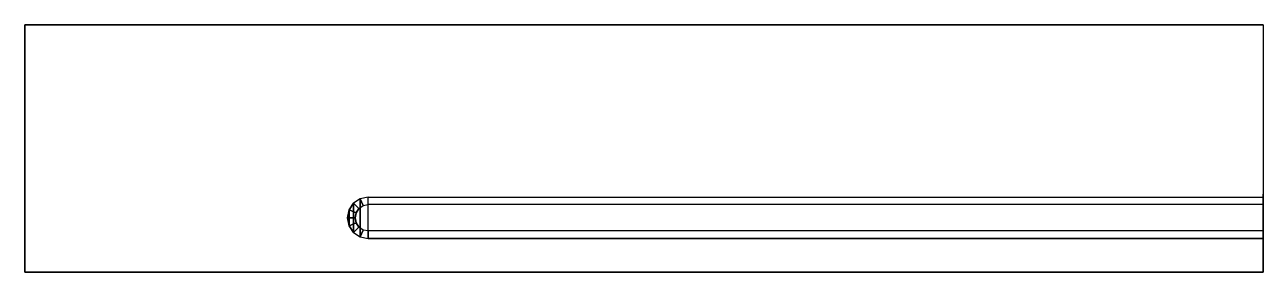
# Model space of a CAD drawing. Header units: inches. Extents: x 0 to 1500, y -300 to 0.
import ezdxf

# ---------------------------------------------------------------- set-up
doc = ezdxf.new("R2010")
doc.units = ezdxf.units.IN
doc.header["$MEASUREMENT"] = 0
doc.layers.add('Painel', color=5, linetype='Continuous')
doc.layers.add('Usinagem', color=2, linetype='Continuous')

msp = doc.modelspace()

# ---------------------------------------------------------------- linework, layer by layer
at = {"layer": 'Painel'}
for points, invisible_edges in [([(0, -300, 18), (386.3, -300, 18), (386.3, -286.5, 18), (0, 0, 18)], 15), ([(400, -300, 18), (0, -300, 18), (0, 0, 18), (400, 0, 18)], 8), ([(401.2, 0, 18), (400, 0, 18), (400, -234, 18), (401.2, -227.9, 18)], 10), ([(404.7, 0, 18), (401.2, 0, 18), (401.2, -227.9, 18), (404.7, -222.7, 18)], 10), ([(409.9, 0, 18), (404.7, 0, 18), (404.7, -222.7, 18), (409.9, -219.2, 18)], 10), ([(416, 0, 18), (409.9, 0, 18), (409.9, -219.2, 18), (416, -218, 18)], 10), ([(416, -218, 18), (416, 0, 18), (1500, 0, 18), (1500, -218, 18)], 1), ([(1500, -218, 18), (1500, -209, 5), (1500, 0, 5), (1500, 0, 18)], 2), ([(1500, 0, 5), (1500, 0), (1500, -205.5), (1500, -209, 5)], 12), ([(0, -203, 18), (0, -250, 18), (400, -250, 18), (400, -203, 18)], 15), ([(1500, -259, 5), (1500, -262.5), (1500, -205.5), (1500, -209, 5)], 5), ([(401.2, -240.1, 18), (400, -234, 18), (400, -300, 18), (401.2, -300, 18)], 10), ([(404.7, -245.3, 18), (401.2, -240.1, 18), (401.2, -300, 18), (404.7, -300, 18)], 10), ([(409.9, -248.8, 18), (404.7, -245.3, 18), (404.7, -300, 18), (409.9, -300, 18)], 10), ([(416, -250, 18), (409.9, -248.8, 18), (409.9, -300, 18), (416, -300, 18)], 10), ([(416, -250, 18), (416, -300, 18), (1500, -300, 18), (1500, -250, 18)], 1), ([(1500, -300, 18), (1500, -250, 18), (1500, -259, 5), (1500, -300, 5)], 4), ([(1500, -259, 5), (1500, -262.5), (1500, -300), (1500, -300, 5)], 9)]:
    msp.add_3dface(points, dxfattribs=dict(at, invisible_edges=invisible_edges))
for points in [[(0, 0, 18), (0, -300, 18), (0, -300), (0, 0)], [(0, 0, 18), (0, 0), (1500, 0), (1500, 0, 18)], [(0, -300), (0, 0), (1500, 0), (1500, -300)], [(0, -300, 18), (0, -300), (1500, -300), (1500, -300, 18)]]:
    msp.add_3dface(points, dxfattribs=at)
at = {"layer": 'Usinagem'}
for points in [[(409.9, -219.2, 18), (416, -218, 18), (416, -209, 5), (406.4, -210.9, 5)], [(416, -209, 5), (406.4, -210.9, 5), (406.4, -257.1, 5), (416, -259, 5)], [(416, -218, 18), (416, -209, 5), (1500, -209, 5), (1500, -218, 18)], [(416, -259, 5), (416, -209, 5), (1500, -209, 5), (1500, -259, 5)], [(401.2, -227.9, 18), (400, -234, 18), (391, -234, 5), (392.9, -224.4, 5)], [(392.9, -224.4, 5), (391, -234, 5), (392.9, -243.6, 5), (392.9, -234, 5)], [(404.7, -222.7, 18), (401.2, -227.9, 18), (392.9, -224.4, 5), (398.3, -216.3, 5)], [(398.3, -216.3, 5), (392.9, -224.4, 5), (392.9, -243.6, 5), (398.3, -251.7, 5)], [(404.7, -222.7, 18), (409.9, -219.2, 18), (406.4, -210.9, 5), (398.3, -216.3, 5)], [(406.4, -210.9, 5), (398.3, -216.3, 5), (398.3, -251.7, 5), (406.4, -257.1, 5)], [(400, -234, 18), (401.2, -240.1, 18), (392.9, -243.6, 5), (391, -234, 5)], [(401.2, -240.1, 18), (404.7, -245.3, 18), (398.3, -251.7, 5), (392.9, -243.6, 5)], [(409.9, -248.8, 18), (404.7, -245.3, 18), (398.3, -251.7, 5), (406.4, -257.1, 5)], [(416, -250, 18), (409.9, -248.8, 18), (406.4, -257.1, 5), (416, -259, 5)], [(1500, -259, 5), (1500, -250, 18), (416, -250, 18), (416, -259, 5)]]:
    msp.add_3dface(points, dxfattribs=at)

doc.saveas('drawing.dxf')
